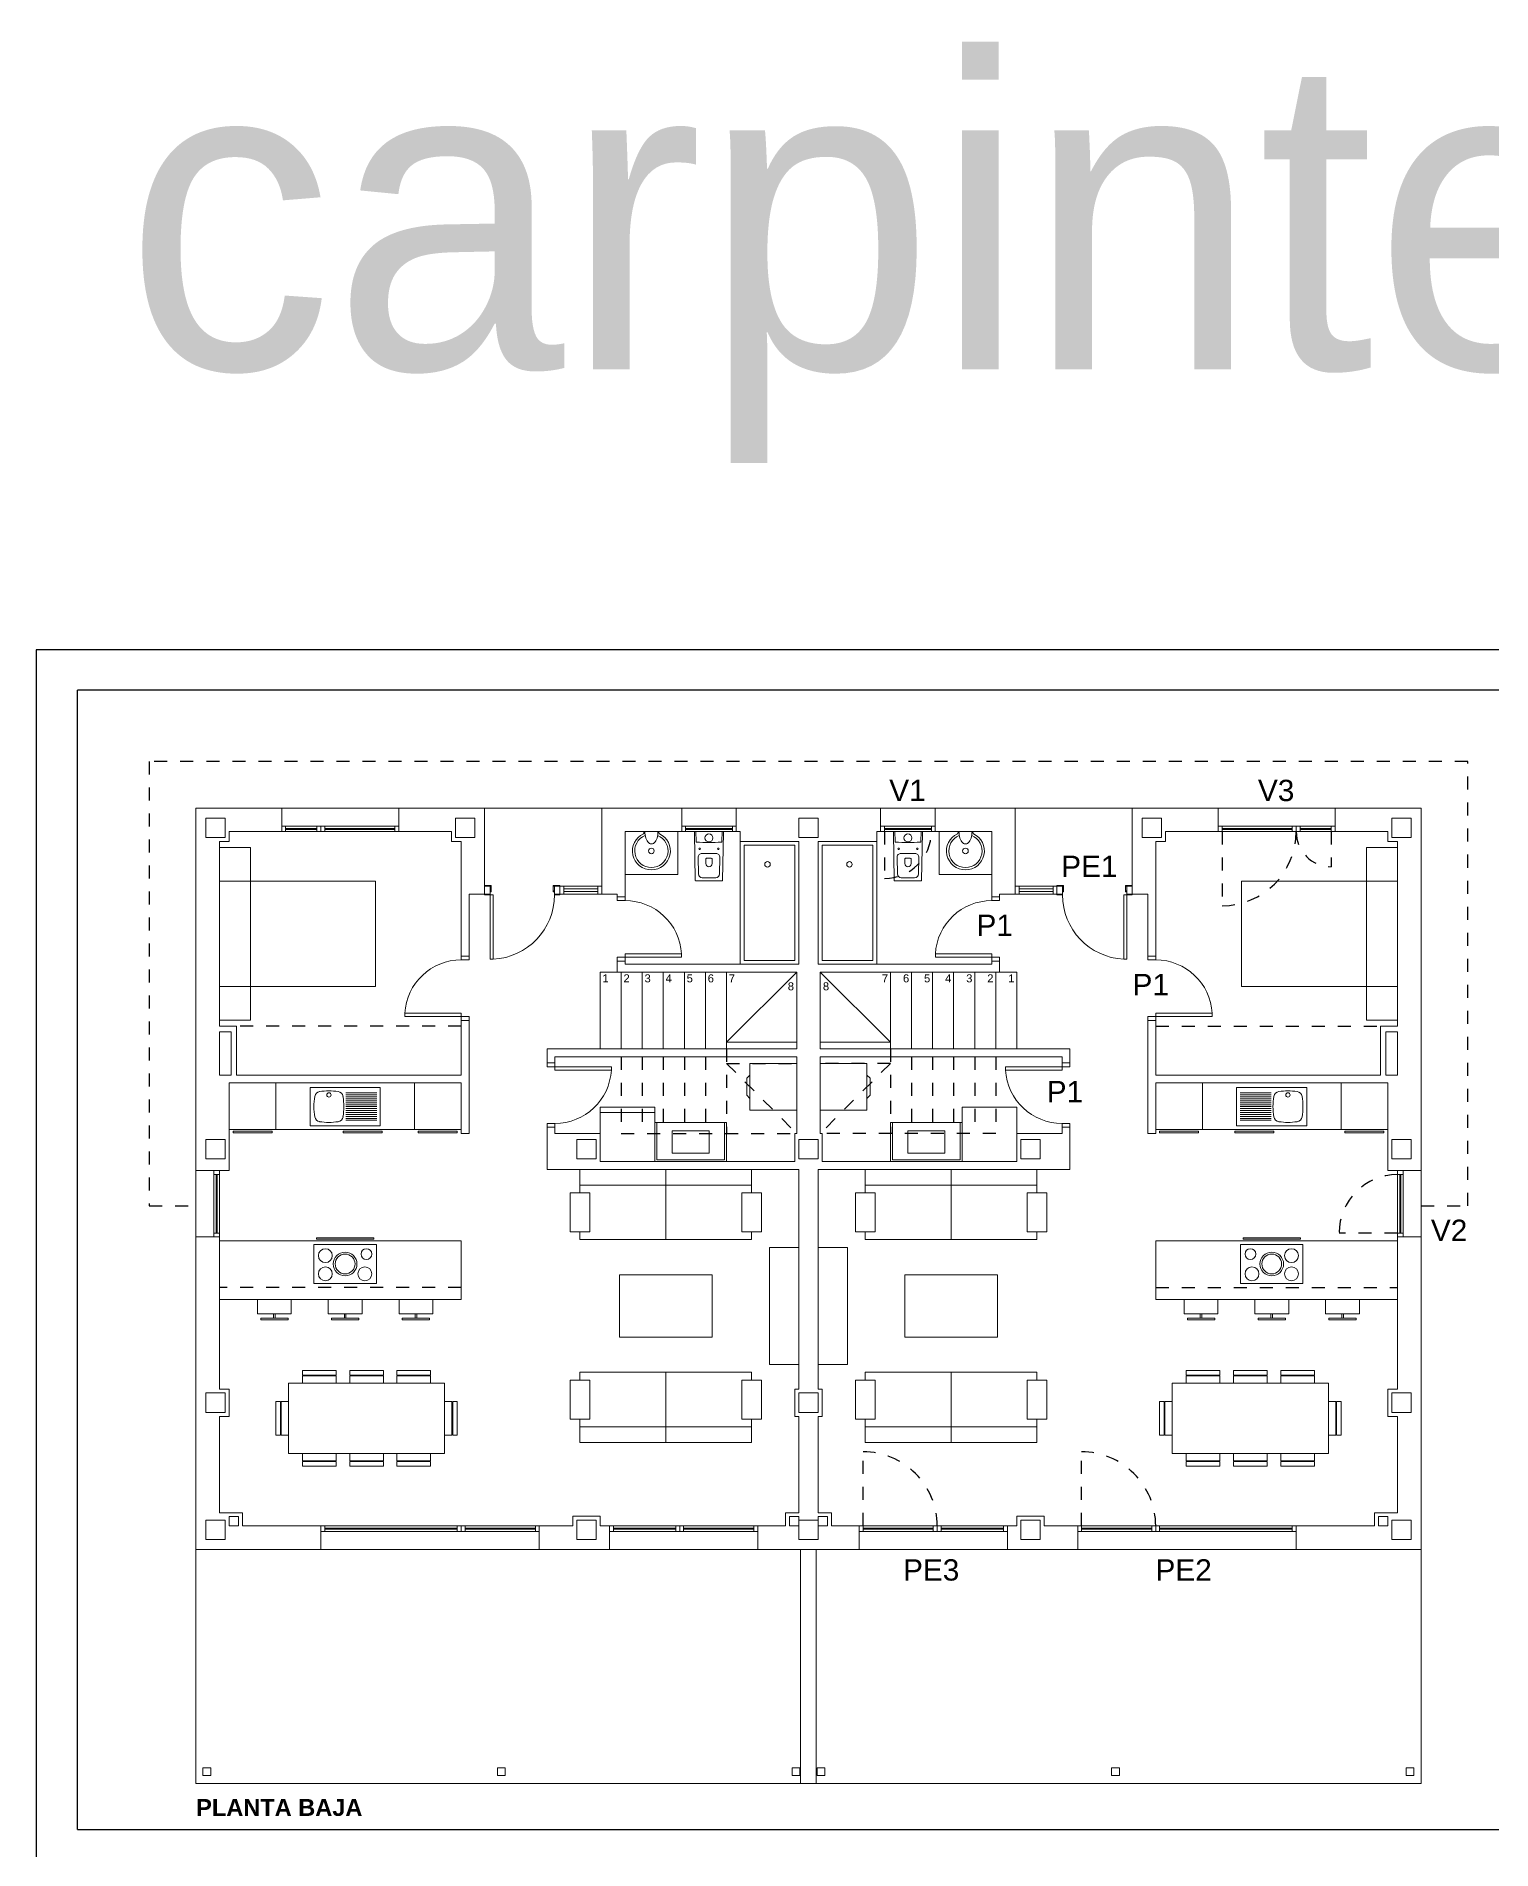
# Model space of a CAD drawing. Header units: millimetres. Extents: x 441156 to 441653, y 4514887 to 4515266.
# Drawn here: x 441605.22 to 441616.42, y 4515208.58 to 4515222.53 of the extents above; entities that cross this region are included whole.
import ezdxf
from ezdxf.enums import TextEntityAlignment as Align

# ---------------------------------------------------------------- set-up
doc = ezdxf.new("R2010")
doc.units = ezdxf.units.MM
doc.linetypes.add('CONTINUA', pattern=[0])
doc.linetypes.add('RAYITAS', pattern=[0.375, 0.25, -0.125])
doc.layers.add('01_cartela', color=6, linetype='Continuous', plot=False)
doc.layers.add('01_muebles_B', color=254, linetype='Continuous', lineweight=5)
for name, color, linetype in [('01_pilares primera', 6, 'Continuous'), ('01_proyeccion', 36, 'RAYITAS'), ('01_proyección', 4, 'RAYITAS'), ('01_texto cartela', 5, 'Continuous'), ('DIVISION', 5, 'Continuous')]:
    doc.layers.add(name, color=color, linetype=linetype)
doc.styles.add('Century Gothic_6', font='', dxfattribs={"height": 11})
doc.styles.add('NIEVES2', font='sanss___.ttf')
doc.styles.add('NIEVES3', font='swisseb.ttf')
doc.styles.get('Century Gothic_6').set_extended_font_data('Century Gothic')

# ---------------------------------------------------------------- blocks, each defined once
blk = doc.blocks.new('P725-10')
for p, q in [((-0.05, 0.824), (-0.091, 0.824)), ((-0.091, 0.824), (-0.091, 0.1)), ((-0.05, 0.824), (-0.05, 0)), ((-0.775, 0.1), (-0.825, 0.1)), ((-0.825, 0), (-0.775, 0)), ((-0.775, 0.1), (-0.775, 0)), ((0, 0.1), (-0.091, 0.1)), ((-0.05, 0), (0, 0))]:
    blk.add_line(p, q)
blk.add_arc((-0.05, 0.1), 0.725, 93.2758, 180)
blk = doc.blocks.new('5-fuegos')
blk.add_lwpolyline([(-0.4, -0.25), (0.4, -0.25), (0.4, 0.25), (-0.4, 0.25)], close=True)
for centre, radius in [((-0.253, 0.107), 0.089), ((0, 0), 0.152), ((0, 0), 0.127), ((0.273, 0.127), 0.0693), ((-0.253, -0.127), 0.089), ((0.253, -0.127), 0.089)]:
    blk.add_circle(centre, radius)
blk = doc.blocks.new('lavadora')
blk.add_lwpolyline([(0.6, 0), (0, 0), (0, 0.6), (0.6, 0.6)], close=True)
blk.add_lwpolyline([(0.6, 0.45), (0.64, 0.41), (0.64, 0.19), (0.6, 0.15)])
blk = doc.blocks.new('A$C2F670456')
at = {"layer": '01_muebles_B', "linetype": 'CONTINUA'}
for p, q in [((1.7, 12.5, 0), (0.6, 12.5, 0)), ((0.6, 12.5, 0), (0.6, 7.855, 0)), ((1.7, 12.2, 0), (1.7, 12.5, 0)), ((1.7, 12.5, 0), (3.2, 12.5, 0)), ((4.3, 12.5, 0), (3.2, 12.5, 0)), ((3.2, 12.2, 0), (3.2, 12.5, 0)), ((4.3, 12.5, 0), (4.3, 11.4, 0)), ((4.3, 12.5, 0), (5.8, 12.5, 0)), ((6.1, 12.5, 0), (5.8, 12.5, 0)), ((5.8, 12.5, 0), (5.8, 11.4, 0)), ((5.8, 12.5, 0), (6.825, 12.5, 0)), ((6.825, 12.2, 0), (6.825, 12.5, 0)), ((6.825, 12.5, 0), (7.525, 12.5, 0)), ((7.525, 12.5, 0), (9.375, 12.5, 0)), ((7.525, 12.2, 0), (7.525, 12.5, 0)), ((9.375, 12.2, 0), (9.375, 12.5, 0)), ((10.075, 12.5, 0), (9.375, 12.5, 0)), ((11.1, 12.5, 0), (10.075, 12.5, 0)), ((10.075, 12.2, 0), (10.075, 12.5, 0)), ((10.8, 12.5, 0), (11.1, 12.5, 0)), ((11.1, 12.5, 0), (11.1, 11.4, 0)), ((11.1, 12.5, 0), (12.6, 12.5, 0)), ((12.6, 12.5, 0), (13.7, 12.5, 0)), ((12.6, 12.5, 0), (12.6, 11.4, 0)), ((13.7, 12.2, 0), (13.7, 12.5, 0)), ((15.2, 12.5, 0), (13.7, 12.5, 0)), ((15.2, 12.5, 0), (16.3, 12.5, 0)), ((15.2, 12.2, 0), (15.2, 12.5, 0)), ((16.3, 12.5, 0), (16.3, 7.855, 0)), ((1.7, 12.2, 0), (1.025, 12.2, 0)), ((1.025, 12.2, 0), (1.025, 12.075, 0)), ((1.7, 12.27, 0), (3.2, 12.27, 0)), ((1.7, 12.2, 0), (3.2, 12.2, 0)), ((1.75, 12.27, 0), (1.75, 12.2, 0)), ((1.75, 12.242, 0), (2.15, 12.242, 0)), ((1.75, 12.228, 0), (2.15, 12.228, 0)), ((2.15, 12.27, 0), (2.15, 12.2, 0)), ((2.2, 12.27, 0), (2.2, 12.2, 0)), ((2.25, 12.27, 0), (2.25, 12.2, 0)), ((2.25, 12.242, 0), (3.15, 12.242, 0)), ((2.25, 12.228, 0), (3.15, 12.228, 0)), ((3.15, 12.27, 0), (3.15, 12.2, 0)), ((3.875, 12.2, 0), (3.2, 12.2, 0)), ((3.875, 12.2, 0), (3.875, 12.075, 0)), ((6.1, 12.2, 0), (6.1, 11.366, 0)), ((6.825, 12.2, 0), (6.1, 12.2, 0)), ((6.341, 12.198, 0), (6.342, 12.183, 0)), ((6.343, 12.2, 0), (6.531, 12.2, 0)), ((6.534, 12.198, 0), (6.533, 12.183, 0)), ((6.775, 11.65, 0), (6.775, 12.2, 0)), ((6.825, 12.27, 0), (7.525, 12.27, 0)), ((6.825, 12.2, 0), (7.525, 12.2, 0)), ((6.875, 12.2, 0), (6.875, 12.27, 0)), ((6.875, 12.242, 0), (7.475, 12.242, 0)), ((6.875, 12.228, 0), (7.475, 12.228, 0)), ((7.009, 12.073, 0), (7.007, 12.2, 0)), ((7.341, 12.073, 0), (7.343, 12.2, 0)), ((7.475, 12.2, 0), (7.475, 12.27, 0)), ((7.575, 12.2, 0), (7.525, 12.2, 0)), ((7.575, 12.075, 0), (7.575, 12.2, 0)), ((9.325, 12.075, 0), (9.325, 12.2, 0)), ((9.325, 12.2, 0), (9.375, 12.2, 0)), ((10.075, 12.27, 0), (9.375, 12.27, 0)), ((10.075, 12.2, 0), (9.375, 12.2, 0)), ((9.425, 12.2, 0), (9.425, 12.27, 0)), ((10.025, 12.242, 0), (9.425, 12.242, 0)), ((10.025, 12.228, 0), (9.425, 12.228, 0)), ((9.559, 12.073, 0), (9.557, 12.2, 0)), ((9.891, 12.073, 0), (9.893, 12.2, 0)), ((10.025, 12.2, 0), (10.025, 12.27, 0)), ((10.075, 12.2, 0), (10.8, 12.2, 0)), ((10.125, 11.65, 0), (10.125, 12.2, 0)), ((10.366, 12.198, 0), (10.367, 12.183, 0)), ((10.556, 12.2, 0), (10.368, 12.2, 0)), ((10.559, 12.198, 0), (10.558, 12.183, 0)), ((10.8, 12.2, 0), (10.8, 11.366, 0)), ((13.025, 12.2, 0), (13.7, 12.2, 0)), ((13.025, 12.2, 0), (13.025, 12.075, 0)), ((15.2, 12.27, 0), (13.7, 12.27, 0)), ((15.2, 12.2, 0), (13.7, 12.2, 0)), ((13.75, 12.27, 0), (13.75, 12.2, 0)), ((14.65, 12.242, 0), (13.75, 12.242, 0)), ((14.65, 12.228, 0), (13.75, 12.228, 0)), ((14.65, 12.27, 0), (14.65, 12.2, 0)), ((14.7, 12.27, 0), (14.7, 12.2, 0)), ((14.75, 12.27, 0), (14.75, 12.2, 0)), ((15.15, 12.242, 0), (14.75, 12.242, 0)), ((15.15, 12.228, 0), (14.75, 12.228, 0)), ((15.15, 12.27, 0), (15.15, 12.2, 0)), ((15.2, 12.2, 0), (15.875, 12.2, 0)), ((15.875, 12.2, 0), (15.875, 12.075, 0)), ((15.925, 12.2, 0), (15.925, 12.125, 0)), ((15.925, 12.125, 0), (16, 12.125, 0)), ((0.9, 12.075, 0), (0.9, 9.705, 0)), ((1.025, 12.075, 0), (0.9, 12.075, 0)), ((3.875, 12.075, 0), (4, 12.075, 0)), ((4, 12.075, 0), (4, 10.606, 0)), ((6.453, 12.043, 0), (6.422, 12.043, 0)), ((7.039, 11.659, 0), (7.035, 11.869, 0)), ((7.085, 11.92, 0), (7.265, 11.92, 0)), ((7.145, 11.86, 0), (7.205, 11.86, 0)), ((7.311, 11.659, 0), (7.315, 11.869, 0)), ((8.325, 12.075, 0), (7.575, 12.075, 0)), ((8.325, 10.5, 0), (8.325, 12.075, 0)), ((8.575, 10.5, 0), (8.575, 12.075, 0)), ((8.575, 12.075, 0), (9.325, 12.075, 0)), ((9.589, 11.659, 0), (9.585, 11.869, 0)), ((9.815, 11.92, 0), (9.635, 11.92, 0)), ((9.755, 11.86, 0), (9.695, 11.86, 0)), ((9.861, 11.659, 0), (9.865, 11.869, 0)), ((10.447, 12.043, 0), (10.478, 12.043, 0)), ((12.9, 12.075, 0), (12.9, 10.606, 0)), ((13.025, 12.075, 0), (12.9, 12.075, 0)), ((15.875, 12.075, 0), (16, 12.075, 0)), ((16, 12.075, 0), (16, 9.705, 0)), ((6.775, 11.65, 0), (6.1, 11.65, 0)), ((7.135, 11.85, 0), (7.135, 11.79, 0)), ((7.215, 11.85, 0), (7.215, 11.79, 0)), ((9.685, 11.85, 0), (9.685, 11.79, 0)), ((9.765, 11.85, 0), (9.765, 11.79, 0)), ((10.125, 11.65, 0), (10.8, 11.65, 0)), ((1.3, 11.565, 0), (1.3, 10.215, 0)), ((4.3, 11.4, 0), (4.1, 11.4, 0)), ((4.1, 11.4, 0), (4.1, 10.606, 0)), ((4.31, 11.4, 0), (4.37, 11.4, 0)), ((4.37, 11.43, 0), (4.37, 11.4, 0)), ((4.385, 11.5, 0), (4.385, 11.44, 0)), ((5.18, 11.5, 0), (5.18, 11.44, 0)), ((5.195, 11.43, 0), (5.195, 11.4, 0)), ((5.265, 11.5, 0), (5.265, 11.4, 0)), ((5.8, 11.5, 0), (5.265, 11.5, 0)), ((5.8, 11.4, 0), (5.265, 11.4, 0)), ((5.315, 11.5, 0), (5.315, 11.4, 0)), ((5.75, 11.467, 0), (5.315, 11.467, 0)), ((5.75, 11.433, 0), (5.315, 11.433, 0)), ((5.75, 11.5, 0), (5.75, 11.4, 0)), ((6, 11.4, 0), (5.8, 11.4, 0)), ((6, 11.4, 0), (6, 11.366, 0)), ((7.089, 11.61, 0), (7.261, 11.61, 0)), ((9.811, 11.61, 0), (9.639, 11.61, 0)), ((10.9, 11.4, 0), (11.1, 11.4, 0)), ((10.9, 11.4, 0), (10.9, 11.366, 0)), ((11.1, 11.5, 0), (11.635, 11.5, 0)), ((11.1, 11.4, 0), (11.635, 11.4, 0)), ((11.15, 11.5, 0), (11.15, 11.4, 0)), ((11.15, 11.467, 0), (11.585, 11.467, 0)), ((11.15, 11.433, 0), (11.585, 11.433, 0)), ((11.585, 11.5, 0), (11.585, 11.4, 0)), ((11.635, 11.5, 0), (11.635, 11.4, 0)), ((11.705, 11.43, 0), (11.705, 11.4, 0)), ((11.72, 11.5, 0), (11.72, 11.44, 0)), ((12.515, 11.5, 0), (12.515, 11.44, 0)), ((12.53, 11.43, 0), (12.53, 11.4, 0)), ((12.59, 11.4, 0), (12.53, 11.4, 0)), ((12.6, 11.4, 0), (12.8, 11.4, 0)), ((12.8, 11.4, 0), (12.8, 10.606, 0)), ((15.6, 11.565, 0), (15.6, 10.215, 0)), ((6.1, 11.366, 0), (6, 11.366, 0)), ((10.8, 11.366, 0), (10.9, 11.366, 0)), ((4, 10.606, 0), (4.1, 10.606, 0)), ((6, 10.541, 0), (6, 10.4, 0)), ((6.1, 10.541, 0), (6, 10.541, 0)), ((6.1, 10.541, 0), (6.1, 10.5, 0)), ((8.325, 10.5, 0), (6.1, 10.5, 0)), ((8.625, 10.5, 0), (10.8, 10.5, 0)), ((10.8, 10.541, 0), (10.8, 10.5, 0)), ((10.8, 10.541, 0), (10.9, 10.541, 0)), ((10.9, 10.541, 0), (10.9, 10.4, 0)), ((12.9, 10.606, 0), (12.8, 10.606, 0)), ((5.78, 9.415, 0), (5.78, 10.4, 0)), ((6, 10.4, 0), (5.78, 10.4, 0)), ((8.3, 10.4, 0), (6, 10.4, 0)), ((6.05, 9.415, 0), (6.05, 10.4, 0)), ((6.32, 9.415, 0), (6.32, 10.4, 0)), ((6.59, 9.415, 0), (6.59, 10.4, 0)), ((6.86, 9.415, 0), (6.86, 10.4, 0)), ((7.13, 9.415, 0), (7.13, 10.4, 0)), ((7.4, 9.415, 0), (7.4, 10.4, 0)), ((7.4, 9.5, 0), (8.3, 10.4, 0)), ((8.3, 9.415, 0), (8.3, 10.4, 0)), ((8.6, 10.4, 0), (10.9, 10.4, 0)), ((8.6, 9.415, 0), (8.6, 10.4, 0)), ((9.5, 9.5, 0), (8.6, 10.4, 0)), ((9.5, 9.415, 0), (9.5, 10.4, 0)), ((9.77, 9.415, 0), (9.77, 10.4, 0)), ((10.04, 9.415, 0), (10.04, 10.4, 0)), ((10.31, 9.415, 0), (10.31, 10.4, 0)), ((10.58, 9.415, 0), (10.58, 10.4, 0)), ((10.85, 9.415, 0), (10.85, 10.4, 0)), ((10.9, 10.4, 0), (11.12, 10.4, 0)), ((11.12, 9.415, 0), (11.12, 10.4, 0)), ((4, 9.781, 0), (4, 9.08, 0)), ((4, 9.781, 0), (4.1, 9.781, 0)), ((4.1, 9.781, 0), (4.1, 8.33, 0)), ((12.8, 9.781, 0), (12.8, 8.33, 0)), ((12.9, 9.781, 0), (12.8, 9.781, 0)), ((12.9, 9.781, 0), (12.9, 9.08, 0)), ((1.12, 9.705, 0), (0.9, 9.705, 0)), ((1.12, 9.705, 0), (1.12, 9.08, 0)), ((15.78, 9.705, 0), (15.78, 9.08, 0)), ((15.78, 9.705, 0), (16, 9.705, 0)), ((8.3, 9.415, 0), (5.1, 9.415, 0)), ((5.1, 9.415, 0), (5.1, 9.235, 0)), ((5.1, 9.415, 0), (5.1, 9.235, 0)), ((8.3, 9.315, 0), (5.2, 9.315, 0)), ((5.2, 9.315, 0), (5.2, 9.235, 0)), ((5.2, 9.315, 0), (5.2, 9.235, 0)), ((7.4, 9.5, 0), (8.3, 9.5, 0)), ((8.3, 8.33, 0), (8.3, 9.315, 0)), ((9.5, 9.5, 0), (8.6, 9.5, 0)), ((8.6, 9.415, 0), (11.8, 9.415, 0)), ((8.6, 8.33, 0), (8.6, 9.315, 0)), ((8.6, 9.315, 0), (11.7, 9.315, 0)), ((11.7, 9.315, 0), (11.7, 9.235, 0)), ((11.7, 9.315, 0), (11.7, 9.235, 0)), ((11.8, 9.415, 0), (11.8, 9.235, 0)), ((11.8, 9.415, 0), (11.8, 9.235, 0)), ((4, 9.08, 0), (1.12, 9.08, 0)), ((5.2, 9.235, 0), (5.1, 9.235, 0)), ((11.7, 9.235, 0), (11.8, 9.235, 0)), ((12.9, 9.08, 0), (15.78, 9.08, 0)), ((4, 8.98, 0), (1.025, 8.98, 0)), ((1.025, 7.855, 0), (1.025, 8.98, 0)), ((1.625, 8.98, 0), (1.625, 8.38, 0)), ((2.062, 8.43), (2.062, 8.92)), ((2.062, 8.92), (2.962, 8.92)), ((2.521, 8.85), (2.917, 8.85)), ((2.962, 8.92), (2.962, 8.43)), ((3.4, 8.98, 0), (3.4, 8.38, 0)), ((4, 8.98, 0), (4, 8.33, 0)), ((12.9, 8.98, 0), (15.875, 8.98, 0)), ((12.9, 8.98, 0), (12.9, 8.33, 0)), ((13.5, 8.98, 0), (13.5, 8.38, 0)), ((13.937, 8.92), (13.937, 8.43)), ((14.837, 8.92), (13.937, 8.92)), ((14.378, 8.85), (13.982, 8.85)), ((14.837, 8.43), (14.837, 8.92)), ((15.275, 8.98, 0), (15.275, 8.38, 0)), ((15.875, 7.855, 0), (15.875, 8.98, 0)), ((2.521, 8.825), (2.917, 8.825)), ((2.521, 8.8), (2.917, 8.8)), ((2.521, 8.775), (2.917, 8.775)), ((2.521, 8.75), (2.917, 8.75)), ((2.521, 8.725), (2.917, 8.725)), ((2.521, 8.7), (2.917, 8.7)), ((2.521, 8.675), (2.917, 8.675)), ((2.521, 8.65), (2.917, 8.65)), ((2.521, 8.625), (2.917, 8.625)), ((14.378, 8.825), (13.982, 8.825)), ((14.378, 8.8), (13.982, 8.8)), ((14.378, 8.775), (13.982, 8.775)), ((14.378, 8.75), (13.982, 8.75)), ((14.378, 8.725), (13.982, 8.725)), ((14.378, 8.7), (13.982, 8.7)), ((14.378, 8.675), (13.982, 8.675)), ((14.378, 8.65), (13.982, 8.65)), ((14.378, 8.625), (13.982, 8.625)), ((4, 8.38, 0), (1.025, 8.38, 0)), ((2.962, 8.43), (2.062, 8.43)), ((2.521, 8.6), (2.917, 8.6)), ((2.521, 8.575), (2.917, 8.575)), ((2.521, 8.55), (2.917, 8.55)), ((2.521, 8.525), (2.917, 8.525)), ((2.521, 8.5), (2.917, 8.5)), ((5.1, 8.41, 0), (5.1, 7.87, 0)), ((5.2, 8.41, 0), (5.1, 8.41, 0)), ((5.2, 8.41, 0), (5.2, 8.33, 0)), ((6.48, 8.6, 0), (5.78, 8.6, 0)), ((6.505, 7.995, 0), (6.505, 8.47, 0)), ((7.375, 7.995, 0), (7.375, 8.47, 0)), ((9.525, 7.995, 0), (9.525, 8.47, 0)), ((10.395, 7.995, 0), (10.395, 8.47, 0)), ((11.7, 8.41, 0), (11.7, 8.33, 0)), ((11.7, 8.41, 0), (11.8, 8.41, 0)), ((11.8, 8.41, 0), (11.8, 7.87, 0)), ((12.9, 8.38, 0), (15.875, 8.38, 0)), ((13.937, 8.43), (14.837, 8.43)), ((14.378, 8.6), (13.982, 8.6)), ((14.378, 8.575), (13.982, 8.575)), ((14.378, 8.55), (13.982, 8.55)), ((14.378, 8.525), (13.982, 8.525)), ((14.378, 8.5), (13.982, 8.5)), ((4, 8.33, 0), (4.1, 8.33, 0)), ((5.78, 8.33, 0), (5.2, 8.33, 0)), ((5.78, 8.33, 0), (5.78, 7.97, 0)), ((8.3, 8.33, 0), (8.275, 8.33, 0)), ((8.3, 8.33, 0), (8.275, 8.33, 0)), ((8.275, 8.33, 0), (8.275, 7.97, 0)), ((8.6, 8.33, 0), (8.625, 8.33, 0)), ((8.6, 8.33, 0), (8.625, 8.33, 0)), ((8.625, 8.33, 0), (8.625, 7.97, 0)), ((11.12, 8.33, 0), (11.7, 8.33, 0)), ((11.12, 8.33, 0), (11.12, 7.97, 0)), ((12.9, 8.33, 0), (12.8, 8.33, 0)), ((5.78, 7.97, 0), (8.275, 7.97, 0)), ((6.505, 7.995, 0), (7.375, 7.995, 0)), ((11.12, 7.97, 0), (8.625, 7.97, 0)), ((10.395, 7.995, 0), (9.525, 7.995, 0)), ((1.025, 7.855, 0), (0.6, 7.855, 0)), ((0.6, 7.855, 0), (0.6, 7.005, 0)), ((0.83, 7.855, 0), (0.83, 7.005, 0)), ((0.83, 7.805, 0), (0.9, 7.805, 0)), ((0.858, 7.055, 0), (0.858, 7.805, 0)), ((0.872, 7.055, 0), (0.872, 7.805, 0)), ((0.9, 7.855, 0), (0.9, 7.005, 0)), ((8.325, 7.87, 0), (5.1, 7.87, 0)), ((6.622, 7.87, 0), (6.622, 6.97, 0)), ((8.325, 5.055, 0), (8.325, 7.87, 0)), ((8.575, 5.055, 0), (8.575, 7.87, 0)), ((8.575, 7.87, 0), (11.8, 7.87, 0)), ((10.278, 7.87, 0), (10.278, 6.97, 0)), ((15.875, 7.855, 0), (16.3, 7.855, 0)), ((16, 7.855, 0), (16, 7.005, 0)), ((16.07, 7.805, 0), (16, 7.805, 0)), ((16.028, 7.055, 0), (16.028, 7.805, 0)), ((16.042, 7.055, 0), (16.042, 7.805, 0)), ((16.07, 7.855, 0), (16.07, 7.005, 0)), ((16.3, 7.855, 0), (16.3, 7.005, 0)), ((7.722, 7.67, 0), (5.522, 7.67, 0)), ((9.178, 7.67, 0), (11.378, 7.67, 0)), ((0.9, 7.005, 0), (0.6, 7.005, 0)), ((0.6, 7.005, 0), (0.6, 3, 0)), ((0.83, 7.055, 0), (0.9, 7.055, 0)), ((0.9, 7.005, 0), (0.9, 5.055, 0)), ((16.07, 7.055, 0), (16, 7.055, 0)), ((16, 7.005, 0), (16.3, 7.005, 0)), ((16, 7.005, 0), (16, 5.055, 0)), ((16.3, 7.005, 0), (16.3, 3, 0)), ((4, 6.955, 0), (0.9, 6.955, 0)), ((4, 6.205, 0), (4, 6.955, 0)), ((12.9, 6.955, 0), (16, 6.955, 0)), ((12.9, 6.205, 0), (12.9, 6.955, 0)), ((4, 6.205, 0), (0.9, 6.205, 0)), ((12.9, 6.205, 0), (16, 6.205, 0)), ((6.622, 4.37, 0), (6.622, 5.27, 0)), ((10.278, 4.37, 0), (10.278, 5.27, 0)), ((8.275, 4.705, 0), (8.275, 5.055, 0)), ((8.275, 5.055, 0), (8.325, 5.055, 0)), ((8.625, 5.055, 0), (8.575, 5.055, 0)), ((8.625, 4.705, 0), (8.625, 5.055, 0)), ((0.9, 4.705, 0), (0.9, 3.47, 0)), ((8.325, 4.705, 0), (8.275, 4.705, 0)), ((8.325, 3.47, 0), (8.325, 4.705, 0)), ((8.575, 3.47, 0), (8.575, 4.705, 0)), ((8.575, 4.705, 0), (8.625, 4.705, 0)), ((16, 4.705, 0), (16, 3.47, 0)), ((7.722, 4.57, 0), (5.522, 4.57, 0)), ((9.178, 4.57, 0), (11.378, 4.57, 0)), ((0.9, 3.47, 0), (1.195, 3.47, 0)), ((1.195, 3.47, 0), (1.195, 3.3, 0)), ((1.195, 3.3, 0), (2.2, 3.3, 0)), ((2.2, 3.3, 0), (2.2, 3, 0)), ((5, 3.3, 0), (2.2, 3.3, 0)), ((2.25, 3.3, 0), (2.25, 3.23, 0)), ((2.25, 3.272, 0), (3.95, 3.272, 0)), ((2.25, 3.258, 0), (3.95, 3.258, 0)), ((3.95, 3.3, 0), (3.95, 3.23, 0)), ((4, 3.3, 0), (4, 3.23, 0)), ((4.05, 3.3, 0), (4.05, 3.23, 0)), ((4.95, 3.272, 0), (4.05, 3.272, 0)), ((4.95, 3.258, 0), (4.05, 3.258, 0)), ((4.95, 3.3, 0), (4.95, 3.23, 0)), ((5, 3.3, 0), (5.43, 3.3, 0)), ((5, 3.3, 0), (5, 3, 0)), ((5.9, 3.3, 0), (5.78, 3.3, 0)), ((7.8, 3.3, 0), (5.9, 3.3, 0)), ((5.9, 3.3, 0), (5.9, 3, 0)), ((5.95, 3.3, 0), (5.95, 3.23, 0)), ((5.95, 3.272, 0), (6.75, 3.272, 0)), ((5.95, 3.258, 0), (6.75, 3.258, 0)), ((6.75, 3.3, 0), (6.75, 3.23, 0)), ((6.8, 3.3, 0), (6.8, 3.23, 0)), ((6.85, 3.3, 0), (6.85, 3.23, 0)), ((7.75, 3.272, 0), (6.85, 3.272, 0)), ((7.75, 3.258, 0), (6.85, 3.258, 0)), ((7.75, 3.3, 0), (7.75, 3.23, 0)), ((7.8, 3.3, 0), (8.155, 3.3, 0)), ((7.8, 3.3, 0), (7.8, 3, 0)), ((8.325, 3.47, 0), (8.155, 3.47, 0)), ((8.155, 3.47, 0), (8.155, 3.3, 0)), ((8.575, 3.47, 0), (8.745, 3.47, 0)), ((8.745, 3.47, 0), (8.745, 3.3, 0)), ((9.1, 3.3, 0), (8.745, 3.3, 0)), ((9.1, 3.3, 0), (11, 3.3, 0)), ((9.1, 3.3, 0), (9.1, 3, 0)), ((9.15, 3.3, 0), (9.15, 3.23, 0)), ((9.15, 3.272, 0), (10.05, 3.272, 0)), ((9.15, 3.258, 0), (10.05, 3.258, 0)), ((10.05, 3.3, 0), (10.05, 3.23, 0)), ((10.1, 3.3, 0), (10.1, 3.23, 0)), ((10.15, 3.3, 0), (10.15, 3.23, 0)), ((10.95, 3.272, 0), (10.15, 3.272, 0)), ((10.95, 3.258, 0), (10.15, 3.258, 0)), ((10.95, 3.3, 0), (10.95, 3.23, 0)), ((11, 3.3, 0), (11, 3, 0)), ((11, 3.3, 0), (11.12, 3.3, 0)), ((11.9, 3.3, 0), (11.47, 3.3, 0)), ((11.9, 3.3, 0), (11.9, 3, 0)), ((11.9, 3.3, 0), (14.7, 3.3, 0)), ((11.95, 3.3, 0), (11.95, 3.23, 0)), ((11.95, 3.272, 0), (12.85, 3.272, 0)), ((11.95, 3.258, 0), (12.85, 3.258, 0)), ((12.85, 3.3, 0), (12.85, 3.23, 0)), ((12.9, 3.3, 0), (12.9, 3.23, 0)), ((12.95, 3.3, 0), (12.95, 3.23, 0)), ((14.65, 3.272, 0), (12.95, 3.272, 0)), ((14.65, 3.258, 0), (12.95, 3.258, 0)), ((14.65, 3.3, 0), (14.65, 3.23, 0)), ((15.705, 3.3, 0), (14.7, 3.3, 0)), ((14.7, 3.3, 0), (14.7, 3, 0)), ((16, 3.47, 0), (15.705, 3.47, 0)), ((15.705, 3.47, 0), (15.705, 3.3, 0)), ((5, 3.23, 0), (2.2, 3.23, 0)), ((7.8, 3.23, 0), (5.9, 3.23, 0)), ((9.1, 3.23, 0), (11, 3.23, 0)), ((11.9, 3.23, 0), (14.7, 3.23, 0)), ((0.6, 3, 0), (2.2, 3, 0)), ((0.6, 3, 0), (0.6, 0, 0)), ((2.2, 3, 0), (5, 3, 0)), ((5, 3, 0), (5.9, 3, 0)), ((7.8, 3, 0), (5.9, 3, 0)), ((7.8, 3, 0), (9.1, 3, 0)), ((8.35, 0, 0), (8.35, 3, 0)), ((8.55, 0, 0), (8.55, 3, 0)), ((9.1, 3, 0), (11, 3, 0)), ((11.9, 3, 0), (11, 3, 0)), ((14.7, 3, 0), (11.9, 3, 0)), ((16.3, 3, 0), (14.7, 3, 0)), ((16.3, 0, 0), (16.3, 3, 0)), ((0.6, 0, 0), (16.3, 0, 0))]:
    blk.add_line(p, q, dxfattribs=at)
for points in [[(0.975, 12.125), (0.725, 12.125), (0.725, 12.375), (0.975, 12.375), (0.975, 12.125)], [(4.175, 12.125), (3.925, 12.125), (3.925, 12.375), (4.175, 12.375), (4.175, 12.125)], [(8.325, 12.375), (8.575, 12.375), (8.575, 12.125), (8.325, 12.125), (8.325, 12.375)], [(12.725, 12.125), (12.975, 12.125), (12.975, 12.375), (12.725, 12.375), (12.725, 12.125)], [(15.925, 12.125), (16.175, 12.125), (16.175, 12.375), (15.925, 12.375), (15.925, 12.125)], [(0.975, 8.005), (0.725, 8.005), (0.725, 8.255), (0.975, 8.255), (0.975, 8.005)], [(2.487, 8.36), (2.487, 8.34), (2.987, 8.34), (2.987, 8.36)], [(5.73, 8.005), (5.48, 8.005), (5.48, 8.255), (5.73, 8.255), (5.73, 8.005)], [(8.325, 8.005), (8.575, 8.005), (8.575, 8.255), (8.325, 8.255), (8.325, 8.005)], [(11.17, 8.005), (11.42, 8.005), (11.42, 8.255), (11.17, 8.255), (11.17, 8.005)], [(14.413, 8.36), (14.413, 8.34), (13.913, 8.34), (13.913, 8.36)], [(15.925, 8.005), (16.175, 8.005), (16.175, 8.255), (15.925, 8.255), (15.925, 8.005)], [(2.88, 6.975), (2.145, 6.975), (2.145, 6.995), (2.88, 6.995)], [(14.02, 6.975), (14.755, 6.975), (14.755, 6.995), (14.02, 6.995)], [(1.781, 5.943), (1.781, 5.963), (1.431, 5.963), (1.431, 5.943)], [(1.615, 5.963), (1.615, 6.02), (1.595, 6.02), (1.595, 5.963)], [(2.337, 5.943), (2.337, 5.963), (2.687, 5.963), (2.687, 5.943)], [(2.503, 5.963), (2.503, 6.02), (2.523, 6.02), (2.523, 5.963)], [(3.244, 5.943), (3.244, 5.963), (3.594, 5.963), (3.594, 5.943)], [(3.41, 5.963), (3.41, 6.02), (3.43, 6.02), (3.43, 5.963)], [(13.656, 5.943), (13.656, 5.963), (13.306, 5.963), (13.306, 5.943)], [(13.49, 5.963), (13.49, 6.02), (13.47, 6.02), (13.47, 5.963)], [(14.563, 5.943), (14.563, 5.963), (14.213, 5.963), (14.213, 5.943)], [(14.397, 5.963), (14.397, 6.02), (14.377, 6.02), (14.377, 5.963)], [(15.119, 5.943), (15.119, 5.963), (15.469, 5.963), (15.469, 5.943)], [(15.285, 5.963), (15.285, 6.02), (15.305, 6.02), (15.305, 5.963)], [(0.975, 4.755), (0.725, 4.755), (0.725, 5.005), (0.975, 5.005), (0.975, 4.755)], [(8.325, 4.755), (8.575, 4.755), (8.575, 5.005), (8.325, 5.005), (8.325, 4.755)], [(15.925, 4.755), (16.175, 4.755), (16.175, 5.005), (15.925, 5.005), (15.925, 4.755)], [(0.975, 3.125), (0.725, 3.125), (0.725, 3.375), (0.975, 3.375), (0.975, 3.125)], [(5.73, 3.125), (5.48, 3.125), (5.48, 3.375), (5.73, 3.375), (5.73, 3.125)], [(8.325, 3.125), (8.575, 3.125), (8.575, 3.375), (8.325, 3.375), (8.325, 3.125)], [(11.17, 3.125), (11.42, 3.125), (11.42, 3.375), (11.17, 3.375), (11.17, 3.125)], [(15.925, 3.125), (16.175, 3.125), (16.175, 3.375), (15.925, 3.375), (15.925, 3.125)]]:
    blk.add_lwpolyline(points, close=True, dxfattribs=at)
at = {"layer": '01_muebles_B', "linetype": 'CONTINUA', "elevation": 0, "flags": 128}
for points in [[(6.994, 12.2, 0.414214), (6.99, 12.196), (6.99, 12.195), (7, 11.574, 0.436396), (7.004, 11.57), (7.346, 11.57, 0.436396), (7.35, 11.574), (7.36, 12.195), (7.36, 12.196, 0.414214), (7.356, 12.2)], [(9.906, 12.2, -0.414214), (9.91, 12.196), (9.91, 12.195), (9.9, 11.574, -0.436396), (9.896, 11.57), (9.554, 11.57, -0.436396), (9.55, 11.574), (9.54, 12.195), (9.54, 12.196, -0.414214), (9.544, 12.2)]]:
    blk.add_lwpolyline(points, format="xyb", close=True, dxfattribs=at)
at = {"layer": '01_muebles_B', "linetype": 'CONTINUA', "elevation": 0}
for points in [[(0.9, 11.565), (0.901, 11.995), (1.3, 11.995), (1.3, 11.565)], [(7.575, 12.075), (8.325, 12.075), (8.325, 10.5), (7.575, 10.5)], [(7.625, 12.025), (8.275, 12.025), (8.275, 10.55), (7.625, 10.55)], [(9.325, 12.075), (8.575, 12.075), (8.575, 10.5), (9.325, 10.5)], [(9.275, 12.025), (8.625, 12.025), (8.625, 10.55), (9.275, 10.55)], [(16, 11.565), (15.999, 11.995), (15.6, 11.995), (15.6, 11.565)], [(2.9, 10.215), (0.9, 10.215), (0.9, 11.565), (2.9, 11.565)], [(4.385, 11.51), (4.385, 11.5), (4.3, 11.5), (4.3, 11.51)], [(4.37, 11.4), (4.3, 11.4), (4.3, 11.5), (4.37, 11.5)], [(4.37, 11.4), (4.37, 11.39), (4.3, 11.39), (4.3, 11.4)], [(4.385, 11.44), (4.385, 11.43), (4.37, 11.43), (4.37, 11.44)], [(5.18, 11.51), (5.18, 11.5), (5.265, 11.5), (5.265, 11.51)], [(5.18, 11.44), (5.18, 11.43), (5.195, 11.43), (5.195, 11.44)], [(5.195, 11.4), (5.195, 11.39), (5.265, 11.39), (5.265, 11.4)], [(11.72, 11.51), (11.72, 11.5), (11.635, 11.5), (11.635, 11.51)], [(11.705, 11.4), (11.705, 11.39), (11.635, 11.39), (11.635, 11.4)], [(11.72, 11.44), (11.72, 11.43), (11.705, 11.43), (11.705, 11.44)], [(12.515, 11.51), (12.515, 11.5), (12.6, 11.5), (12.6, 11.51)], [(12.515, 11.44), (12.515, 11.43), (12.53, 11.43), (12.53, 11.44)], [(12.53, 11.4), (12.6, 11.4), (12.6, 11.5), (12.53, 11.5)], [(12.53, 11.4), (12.53, 11.39), (12.6, 11.39), (12.6, 11.4)], [(14, 10.215), (16, 10.215), (16, 11.565), (14, 11.565)], [(4.37, 11.39), (4.37, 10.565), (4.41, 10.565), (4.41, 11.39)], [(12.53, 11.39), (12.53, 10.565), (12.49, 10.565), (12.49, 11.39)], [(0.9, 10.215), (0.901, 9.785), (1.3, 9.785), (1.3, 10.215)], [(16, 10.215), (15.999, 9.785), (15.6, 9.785), (15.6, 10.215)], [(0.9, 9.635), (1.05, 9.635), (1.05, 9.08), (0.9, 9.08)], [(16, 9.635), (15.85, 9.635), (15.85, 9.08), (16, 9.08)], [(5.78, 8.67), (5.78, 7.97), (6.48, 7.97), (6.48, 8.67)], [(11.12, 8.67), (11.12, 7.97), (10.42, 7.97), (10.42, 8.67)], [(6.48, 8.47), (7.4, 8.47), (7.4, 7.97), (6.48, 7.97)], [(10.42, 8.47), (9.5, 8.47), (9.5, 7.97), (10.42, 7.97)], [(1.078, 8.36), (1.078, 8.34), (1.578, 8.34), (1.578, 8.36)], [(3.45, 8.36), (3.45, 8.34), (3.95, 8.34), (3.95, 8.36)], [(6.704, 8.363), (7.176, 8.363), (7.176, 8.077), (6.704, 8.077)], [(10.196, 8.363), (9.724, 8.363), (9.724, 8.077), (10.196, 8.077)], [(13.45, 8.36), (13.45, 8.34), (12.95, 8.34), (12.95, 8.36)], [(15.822, 8.36), (15.822, 8.34), (15.322, 8.34), (15.322, 8.36)], [(5.397, 7.57), (5.397, 7.07), (5.647, 7.07), (5.647, 7.57)], [(7.847, 7.57), (7.847, 7.07), (7.597, 7.07), (7.597, 7.57)], [(9.053, 7.57), (9.053, 7.07), (9.303, 7.07), (9.303, 7.57)], [(11.503, 7.57), (11.503, 7.07), (11.253, 7.07), (11.253, 7.57)], [(8.325, 5.371), (7.951, 5.371), (7.951, 6.869), (8.325, 6.869)], [(8.575, 5.371), (8.949, 5.371), (8.949, 6.869), (8.575, 6.869)], [(7.217, 5.72), (7.217, 6.52), (6.028, 6.52), (6.028, 5.72)], [(9.683, 5.72), (9.683, 6.52), (10.872, 6.52), (10.872, 5.72)], [(1.787, 5.13), (3.787, 5.13), (3.787, 4.23), (1.787, 4.23)], [(1.966, 5.292), (2.398, 5.292), (2.398, 5.235), (1.966, 5.235)], [(1.966, 5.224), (2.398, 5.224), (2.398, 5.13), (1.966, 5.13)], [(2.571, 5.292), (3.003, 5.292), (3.003, 5.235), (2.571, 5.235)], [(2.571, 5.224), (3.003, 5.224), (3.003, 5.13), (2.571, 5.13)], [(3.176, 5.292), (3.608, 5.292), (3.608, 5.235), (3.176, 5.235)], [(3.176, 5.224), (3.608, 5.224), (3.608, 5.13), (3.176, 5.13)], [(5.397, 4.67), (5.397, 5.17), (5.647, 5.17), (5.647, 4.67)], [(7.847, 4.67), (7.847, 5.17), (7.597, 5.17), (7.597, 4.67)], [(9.053, 4.67), (9.053, 5.17), (9.303, 5.17), (9.303, 4.67)], [(11.503, 4.67), (11.503, 5.17), (11.253, 5.17), (11.253, 4.67)], [(15.113, 5.13), (13.113, 5.13), (13.113, 4.23), (15.113, 4.23)], [(13.724, 5.292), (13.292, 5.292), (13.292, 5.235), (13.724, 5.235)], [(13.724, 5.224), (13.292, 5.224), (13.292, 5.13), (13.724, 5.13)], [(14.329, 5.292), (13.897, 5.292), (13.897, 5.235), (14.329, 5.235)], [(14.329, 5.224), (13.897, 5.224), (13.897, 5.13), (14.329, 5.13)], [(14.934, 5.292), (14.502, 5.292), (14.502, 5.235), (14.934, 5.235)], [(14.934, 5.224), (14.502, 5.224), (14.502, 5.13), (14.934, 5.13)], [(1.624, 4.895), (1.624, 4.464), (1.682, 4.464), (1.682, 4.895)], [(1.693, 4.895), (1.693, 4.464), (1.787, 4.464), (1.787, 4.895)], [(3.881, 4.895), (3.881, 4.464), (3.787, 4.464), (3.787, 4.895)], [(3.95, 4.895), (3.95, 4.464), (3.892, 4.464), (3.892, 4.895)], [(12.95, 4.895), (12.95, 4.464), (13.008, 4.464), (13.008, 4.895)], [(13.019, 4.895), (13.019, 4.464), (13.113, 4.464), (13.113, 4.895)], [(15.207, 4.895), (15.207, 4.464), (15.113, 4.464), (15.113, 4.895)], [(15.276, 4.895), (15.276, 4.464), (15.218, 4.464), (15.218, 4.895)], [(1.966, 4.136), (2.398, 4.136), (2.398, 4.23), (1.966, 4.23)], [(2.571, 4.136), (3.003, 4.136), (3.003, 4.23), (2.571, 4.23)], [(3.176, 4.136), (3.608, 4.136), (3.608, 4.23), (3.176, 4.23)], [(13.724, 4.136), (13.292, 4.136), (13.292, 4.23), (13.724, 4.23)], [(14.329, 4.136), (13.897, 4.136), (13.897, 4.23), (14.329, 4.23)], [(14.934, 4.136), (14.502, 4.136), (14.502, 4.23), (14.934, 4.23)], [(1.966, 4.067), (2.398, 4.067), (2.398, 4.125), (1.966, 4.125)], [(2.571, 4.067), (3.003, 4.067), (3.003, 4.125), (2.571, 4.125)], [(3.176, 4.067), (3.608, 4.067), (3.608, 4.125), (3.176, 4.125)], [(13.724, 4.067), (13.292, 4.067), (13.292, 4.125), (13.724, 4.125)], [(14.329, 4.067), (13.897, 4.067), (13.897, 4.125), (14.329, 4.125)], [(14.934, 4.067), (14.502, 4.067), (14.502, 4.125), (14.934, 4.125)], [(1.025, 3.42), (1.145, 3.42), (1.145, 3.3), (1.025, 3.3)], [(8.205, 3.42), (8.325, 3.42), (8.325, 3.3), (8.205, 3.3)], [(8.695, 3.42), (8.575, 3.42), (8.575, 3.3), (8.695, 3.3)], [(15.875, 3.42), (15.755, 3.42), (15.755, 3.3), (15.875, 3.3)], [(0.79, 0.2), (0.69, 0.2), (0.69, 0.1), (0.79, 0.1)], [(4.565, 0.2), (4.465, 0.2), (4.465, 0.1), (4.565, 0.1)], [(8.24, 0.2), (8.34, 0.2), (8.34, 0.1), (8.24, 0.1)], [(8.66, 0.2), (8.56, 0.2), (8.56, 0.1), (8.66, 0.1)], [(12.435, 0.2), (12.335, 0.2), (12.335, 0.1), (12.435, 0.1)], [(16.21, 0.2), (16.11, 0.2), (16.11, 0.1), (16.21, 0.1)]]:
    blk.add_lwpolyline(points, close=True, dxfattribs=at)
for points in [[(5.195, 11.5), (5.195, 11.4)], [(5.265, 11.4), (5.265, 11.5)], [(11.635, 11.4), (11.635, 11.5)], [(11.705, 11.5), (11.705, 11.4)], [(5.522, 7.57), (5.522, 7.87), (7.722, 7.87), (7.722, 7.57)], [(11.378, 7.57), (11.378, 7.87), (9.178, 7.87), (9.178, 7.57)], [(7.722, 7.07), (7.722, 6.97), (5.522, 6.97), (5.522, 7.07)], [(9.178, 7.07), (9.178, 6.97), (11.378, 6.97), (11.378, 7.07)], [(7.722, 5.17), (7.722, 5.27), (5.522, 5.27), (5.522, 5.17)], [(9.178, 5.17), (9.178, 5.27), (11.378, 5.27), (11.378, 5.17)], [(0.9, 5.055), (1.025, 5.055), (1.025, 4.705), (0.9, 4.705)], [(16, 5.055), (15.875, 5.055), (15.875, 4.705), (16, 4.705)], [(5.522, 4.67), (5.522, 4.37), (7.722, 4.37), (7.722, 4.67)], [(11.378, 4.67), (11.378, 4.37), (9.178, 4.37), (9.178, 4.67)]]:
    blk.add_lwpolyline(points, dxfattribs=at)
at = {"layer": '01_muebles_B', "linetype": 'CONTINUA'}
for points in [[(1.388, 6.205), (1.388, 6.02), (1.822, 6.02), (1.822, 6.205)], [(2.73, 6.205), (2.73, 6.02), (2.295, 6.02), (2.295, 6.205)], [(3.637, 6.205), (3.637, 6.02), (3.203, 6.02), (3.203, 6.205)], [(13.263, 6.205), (13.263, 6.02), (13.697, 6.02), (13.697, 6.205)], [(14.17, 6.205), (14.17, 6.02), (14.605, 6.02), (14.605, 6.205)], [(15.512, 6.205), (15.512, 6.02), (15.078, 6.02), (15.078, 6.205)], [(5.43, 3.3), (5.43, 3.425), (5.78, 3.425), (5.78, 3.3)], [(11.47, 3.3), (11.47, 3.425), (11.12, 3.425), (11.12, 3.3)]]:
    blk.add_lwpolyline(points, dxfattribs=at)
for centre, radius in [((7.175, 12.12, 0), 0.051), ((9.725, 12.12, 0), 0.051), ((6.437, 11.953, 0), 0.036), ((7.055, 11.98, 0), 0.01), ((7.295, 11.98, 0), 0.01), ((9.605, 11.98, 0), 0.01), ((9.845, 11.98, 0), 0.01), ((10.462, 11.953, 0), 0.036), ((7.925, 11.781, 0), 0.035), ((8.975, 11.781, 0), 0.035), ((2.304, 8.825), 0.0275), ((14.595, 8.825), 0.0275)]:
    blk.add_circle(centre, radius, dxfattribs=at)
for centre, radius, start, end in [((6.437, 11.953, 0), 0.243, 114.8749, 65.1251), ((6.437, 11.953, 0), 0.213, 112.0656, 68.0564), ((6.329, 12.184, 0), 0.0128, 300.5291, 356.214), ((6.343, 12.197, 0), 0.0027, 90, 173.3159), ((6.633, 12.197, 0), 0.279, 179.383, 196.8165), ((6.503, 12.158, 0), 0.143, 196.8165, 225.6956), ((6.372, 12.158, 0), 0.143, 314.3044, 343.1835), ((6.242, 12.197, 0), 0.279, 343.1835, 0.617), ((6.531, 12.197, 0), 0.0027, 6.6841, 90), ((6.546, 12.184, 0), 0.0128, 183.786, 239.4709), ((10.462, 11.953, 0), 0.243, 114.8749, 65.1251), ((10.462, 11.953, 0), 0.213, 111.9436, 67.9344), ((10.354, 12.184, 0), 0.0128, 300.5291, 356.214), ((10.368, 12.197, 0), 0.0027, 90, 173.3159), ((10.658, 12.197, 0), 0.279, 179.383, 196.8165), ((10.528, 12.158, 0), 0.143, 196.8165, 225.6956), ((10.397, 12.158, 0), 0.143, 314.3044, 343.1835), ((10.267, 12.197, 0), 0.279, 343.1835, 0.617), ((10.556, 12.197, 0), 0.0027, 6.6841, 90), ((10.571, 12.184, 0), 0.0128, 183.786, 239.4709), ((6.437, 12.091, 0), 0.0498, 225.6956, 252.5904), ((6.437, 12.091, 0), 0.0498, 287.9532, 314.3044), ((7.016, 12.073, 0), 0.007, 180.924, 266.9359), ((7.175, 15.044, 0), 2.982, 266.9359, 273.0641), ((7.085, 11.87, 0), 0.05, 90, 180.924), ((7.145, 11.85, 0), 0.01, 90, 180), ((7.205, 11.85, 0), 0.01, 0, 90), ((7.265, 11.87, 0), 0.05, 359.076, 90), ((7.334, 12.073, 0), 0.007, 273.0641, 359.076), ((9.566, 12.073, 0), 0.007, 180.924, 266.9359), ((9.725, 15.044, 0), 2.982, 266.9359, 273.0641), ((9.635, 11.87, 0), 0.05, 90, 180.924), ((9.695, 11.85, 0), 0.01, 90, 180), ((9.755, 11.85, 0), 0.01, 0, 90), ((9.815, 11.87, 0), 0.05, 359.076, 90), ((9.884, 12.073, 0), 0.007, 273.0641, 359.076), ((10.463, 12.091, 0), 0.0498, 225.6956, 252.0468), ((10.463, 12.091, 0), 0.0498, 287.4096, 314.3044), ((7.089, 11.66, 0), 0.05, 180.924, 270), ((7.175, 11.79, 0), 0.04, 180, 0), ((7.261, 11.66, 0), 0.05, 270, 359.076), ((9.639, 11.66, 0), 0.05, 180.924, 270), ((9.725, 11.79, 0), 0.04, 180, 0), ((9.811, 11.66, 0), 0.05, 270, 359.076), ((4.368, 11.391, 0), 0.827, 272.8856, 359.9505), ((12.532, 11.391, 0), 0.827, 180.0495, 267.1144), ((2.198, 8.794), 0.075, 99.0787, 169.8852), ((2.304, 8.127), 0.75, 80.9213, 99.0787), ((2.411, 8.794), 0.075, 10.1148, 80.9213), ((14.489, 8.794), 0.075, 99.0787, 169.8852), ((14.595, 8.127), 0.75, 80.9213, 99.0787), ((14.702, 8.794), 0.075, 10.1148, 80.9213), ((2.862, 8.675), 0.75, 169.8852, 190.1148), ((1.746, 8.675), 0.75, 349.8852, 10.1148), ((15.153, 8.675), 0.75, 169.8852, 190.1148), ((14.037, 8.675), 0.75, 349.8852, 10.1148), ((2.198, 8.557), 0.075, 190.1148, 260.9213), ((2.304, 9.223), 0.75, 260.9213, 279.0787), ((2.411, 8.557), 0.075, 279.0787, 349.8852), ((14.489, 8.557), 0.075, 190.1148, 260.9213), ((14.595, 9.223), 0.75, 260.9213, 279.0787), ((14.702, 8.557), 0.075, 279.0787, 349.8852)]:
    blk.add_arc(centre, radius, start, end, dxfattribs=at)
at = {"layer": '01_proyección', "color": 120, "ltscale": 0.25}
for p, q in [((4, 9.705, 0), (1.12, 9.705, 0)), ((12.9, 9.705, 0), (15.78, 9.705, 0)), ((6.05, 9.315, 0), (6.05, 8.33, 0)), ((6.32, 9.315, 0), (6.32, 8.33, 0)), ((6.59, 9.315, 0), (6.59, 8.33, 0)), ((6.86, 9.315, 0), (6.86, 8.33, 0)), ((7.13, 9.315, 0), (7.13, 8.33, 0)), ((7.4, 9.415, 0), (7.4, 8.33, 0)), ((9.5, 9.415, 0), (9.5, 8.33, 0)), ((9.77, 9.315, 0), (9.77, 8.33, 0)), ((10.04, 9.315, 0), (10.04, 8.33, 0)), ((10.31, 9.315, 0), (10.31, 8.33, 0)), ((10.58, 9.315, 0), (10.58, 8.33, 0)), ((10.85, 9.315, 0), (10.85, 8.33, 0)), ((7.4, 9.23, 0), (8.3, 9.23, 0)), ((7.4, 9.23, 0), (8.3, 8.33, 0)), ((9.5, 9.23, 0), (8.6, 9.23, 0)), ((9.5, 9.23, 0), (8.6, 8.33, 0)), ((6.05, 8.33, 0), (8.275, 8.33, 0)), ((10.85, 8.33, 0), (8.625, 8.33, 0)), ((4, 6.355, 0), (0.9, 6.355, 0)), ((12.9, 6.355, 0), (16, 6.355, 0))]:
    blk.add_line(p, q, dxfattribs=at)
at = {"layer": '01_proyección', "color": 120, "ltscale": 0.25, "elevation": 0}
blk.add_lwpolyline([(16.3, 7.405), (16.9, 7.405), (16.9, 13.1), (0, 13.1), (0, 7.405), (0.6, 7.405)], dxfattribs=at)
at = {"layer": '01_muebles_B', "linetype": 'CONTINUA'}
for name, p, rotation in [('P725-10', (6, 10.541, 0), 270.0000000046822), ('P725-10', (12.8, 9.781, 0), 270.0000000046822), ('lavadora', (8.3, 9.23, 0), 180), ('P725-10', (11.8, 9.235, 0), 90.00000000468219), ('5-fuegos', (2.512, 6.658), 0.004195340002118353)]:
    blk.add_blockref(name, p, dxfattribs=dict(at, rotation=rotation))
at = {"layer": '01_muebles_B', "linetype": 'CONTINUA', "xscale": -1}
for name, p, rotation in [('P725-10', (10.9, 10.541, 0), 89.99999999531782), ('P725-10', (4.1, 9.781, 0), 89.9999999953176), ('P725-10', (5.1, 9.235, 0), 269.9999999953178), ('lavadora', (8.6, 9.23, 0), 180.0000000067296), ('5-fuegos', (14.387, 6.658), 359.9958046599979)]:
    blk.add_blockref(name, p, dxfattribs=dict(at, rotation=rotation))
at = {"layer": '01_muebles_B', "linetype": 'CONTINUA', "style": 'NIEVES2'}
for s, p in [('1', (5.849, 10.268, 0)), ('2', (6.119, 10.268, 0)), ('3', (6.389, 10.268, 0)), ('4', (6.659, 10.268, 0)), ('5', (6.929, 10.268, 0)), ('6', (7.199, 10.268, 0)), ('7', (7.469, 10.268, 0)), ('8', (8.225, 10.166, 0))]:
    blk.add_text(s, height=0.103, dxfattribs=at).set_placement(p, align=Align.CENTER)
for s, p in [('8', (8.675, 10.166, 0)), ('7', (9.431, 10.268, 0)), ('6', (9.701, 10.268, 0)), ('5', (9.971, 10.268, 0)), ('4', (10.241, 10.268, 0)), ('3', (10.511, 10.268, 0)), ('2', (10.781, 10.268, 0)), ('1', (11.051, 10.268, 0))]:
    blk.add_text(s, height=0.103, rotation=0, dxfattribs=at).set_placement(p, align=Align.CENTER)

msp = doc.modelspace()

# ---------------------------------------------------------------- linework, layer by layer
at = {"layer": '01_cartela', "color": 1}
msp.add_lwpolyline([(441605.224, 4515217.813), (441605.224, 4515196.278), (441635.862, 4515196.278), (441635.862, 4515217.813)], close=True, dxfattribs=at)
at = {"layer": '01_proyeccion', "color": 170, "ltscale": 0.25}
for p, q in [((441611.747, 4515216.415, 0), (441611.747, 4515216.055, 0)), ((441614.342, 4515216.415, 0), (441614.342, 4515215.845, 0)), ((441615.182, 4515216.415, 0), (441615.182, 4515216.145, 0)), ((441615.692, 4515213.328, 0), (441615.242, 4515213.328, 0)), ((441611.582, 4515211.075, 0), (441611.582, 4515211.645, 0)), ((441613.262, 4515211.075, 0), (441613.262, 4515211.645, 0))]:
    msp.add_line(p, q, dxfattribs=at)
for centre, radius, start, end in [((441611.747, 4515216.415, 0), 0.36, 270, 0), ((441614.342, 4515216.415, 0), 0.57, 270, 359.9997), ((441615.182, 4515216.415, 0), 0.27, 180, 270), ((441615.692, 4515213.328, 0), 0.45, 90.0025, 179.9996), ((441611.582, 4515211.075, 0), 0.57, 359.996, 90), ((441613.262, 4515211.075, 0), 0.57, 359.996, 90)]:
    msp.add_arc(centre, radius, start, end, dxfattribs=at)
at = {"layer": 'DIVISION', "color": 5}
for p, q in [((441635.552, 4515217.503), (441605.542, 4515217.503)), ((441605.542, 4515208.74), (441605.542, 4515217.503)), ((441605.542, 4515208.74), (441635.552, 4515208.74))]:
    msp.add_line(p, q, dxfattribs=at)

# ---------------------------------------------------------------- block references
at = {"layer": '01_muebles_B', "xscale": 0.6, "yscale": 0.6, "zscale": 0.6}
msp.add_blockref('A$C2F670456', (441606.092, 4515209.095, 0), dxfattribs=at)

# ---------------------------------------------------------------- texts
at = {"layer": '01_pilares primera', "color": 7, "style": 'NIEVES2'}
for s, p in [('V1', (441612.063, 4515216.65)), ('V3', (441614.898, 4515216.65)), ('PE1', (441613.538, 4515216.066)), ('P1', (441612.734, 4515215.613)), ('P1', (441613.934, 4515215.157)), ('P1', (441613.274, 4515214.334, 0)), ('V2', (441616.228, 4515213.267, 0)), ('PE3', (441612.322, 4515210.655, 0)), ('PE2', (441614.263, 4515210.655, 0))]:
    msp.add_text(s, height=0.1638, dxfattribs=at).set_placement(p, align=Align.RIGHT)
at = {"layer": '01_texto cartela', "color": 5, "style": 'NIEVES3'}
msp.add_text('PLANTA BAJA', height=0.12967, dxfattribs=at).set_placement((441606.454, 4515208.845))
at = {"layer": '01_texto cartela', "color": 1, "insert": (441605.904, 4515222.364), "char_height": 2.39287, "width": 27.31448, "attachment_point": 1, "style": 'Century Gothic_6'}
msp.add_mtext('carpintería 2', dxfattribs=at)

doc.saveas('drawing.dxf')
